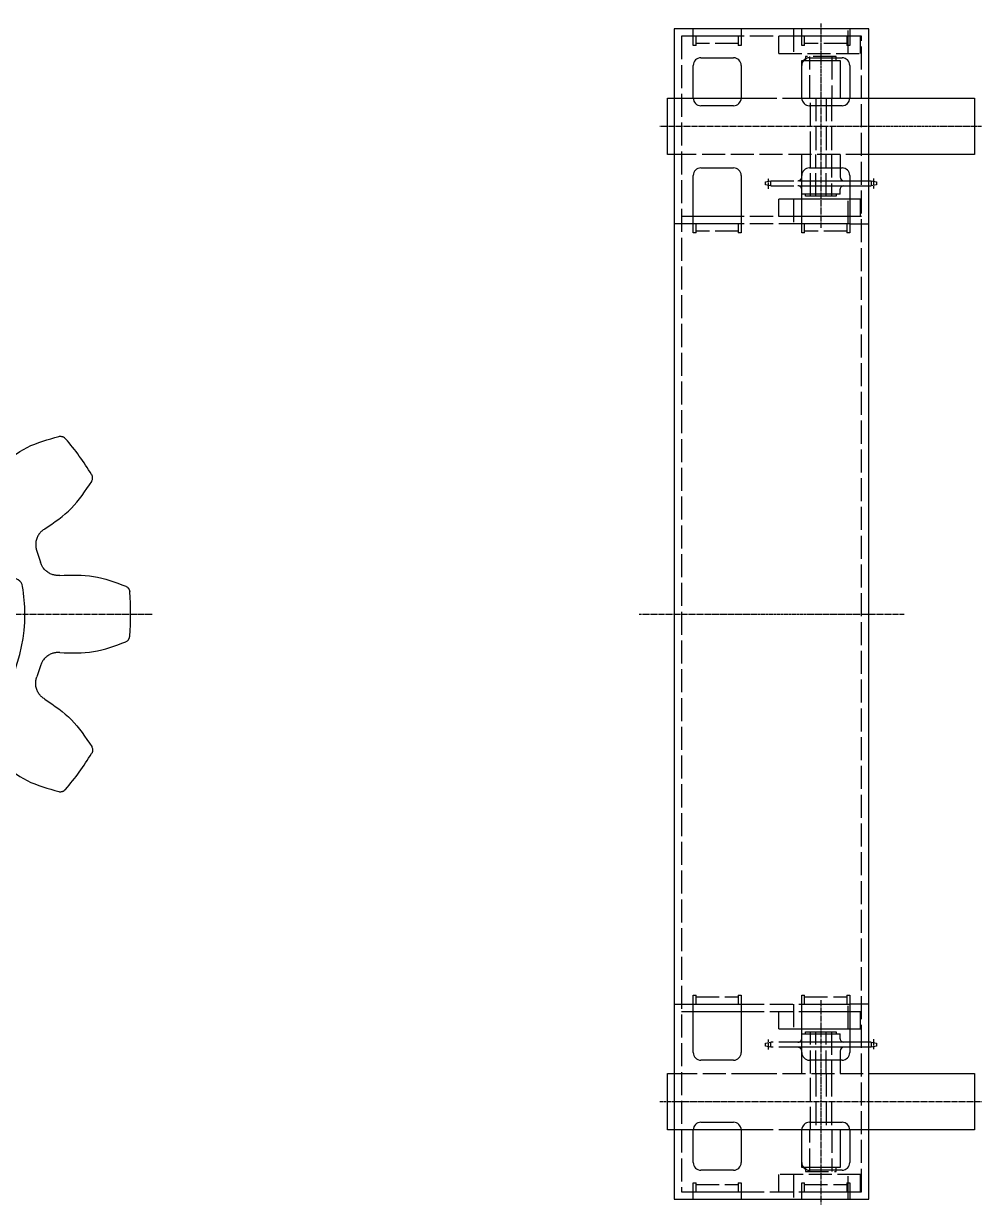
# Model space of a CAD drawing. Extents: x -2365 to 476, y -281 to 1709.
# Drawn here: x -1473 to -973, y -280 to 336 of the extents above; entities that cross this region are included whole.
import ezdxf

# ---------------------------------------------------------------- set-up
doc = ezdxf.new("R2010")
doc.units = 0
doc.linetypes.add('DASHED', pattern=[15, 12, -3])
doc.linetypes.add('DOT_CENTER', pattern=[2, 1.25, -0.25, 0.25, -0.25])
doc.layers.get('0').update_dxf_attribs({"linetype": 'CONTINUOUS'})
doc.layers.add('1', color=7, linetype='CONTINUOUS')

# ---------------------------------------------------------------- blocks, each defined once
blk = doc.blocks.new('TOP__1', base_point=(-1557.25, 28.06))
at = {"color": 7, "linetype": 'Continuous'}
for start, end in [(103.28678, 112.71322), (67.28678, 76.71322), (139.28678, 148.71322), (31.28678, 40.71322), (175.28678, -175.28678), (-4.71322, 4.71322), (-148.71322, -139.28678), (-40.71322, -31.28678), (-112.71322, -103.28678), (-76.71322, -67.28678)]:
    blk.add_arc((-1557.25, 28.06), 140.14, start, end, dxfattribs=at)
for points in [[(-1585.95, 163.37), (-1586.49, 163.86), (-1587.05, 164.19), (-1587.44, 164.35), (-1587.83, 164.46), (-1588.19, 164.52), (-1588.55, 164.55), (-1588.99, 164.53), (-1589.46, 164.45)], [(-1585.95, 163.37), (-1586.49, 163.86), (-1587.05, 164.19), (-1587.44, 164.35), (-1587.83, 164.46), (-1588.19, 164.52), (-1588.55, 164.55), (-1588.99, 164.53), (-1589.46, 164.45)], [(-1569.99, 132.48), (-1575.93, 148.98), (-1585.95, 163.37)], [(-1544.5, 132.48), (-1538.56, 148.98), (-1528.54, 163.37)], [(-1528.54, 163.37), (-1528.01, 163.86), (-1527.44, 164.19), (-1527.06, 164.35), (-1526.66, 164.46), (-1526.3, 164.52), (-1525.94, 164.55), (-1525.5, 164.53), (-1525.04, 164.45)], [(-1528.54, 163.37), (-1528.01, 163.86), (-1527.44, 164.19), (-1527.06, 164.35), (-1526.66, 164.46), (-1526.3, 164.52), (-1525.94, 164.55), (-1525.5, 164.53), (-1525.04, 164.45)], [(-1608.31, 120.03), (-1613.21, 136.87), (-1613.56, 154.4)], [(-1613.56, 154.4), (-1613.41, 155.11), (-1613.15, 155.71), (-1612.93, 156.06), (-1612.68, 156.39), (-1612.42, 156.65), (-1612.15, 156.88), (-1611.78, 157.13), (-1611.36, 157.34)], [(-1613.56, 154.4), (-1613.41, 155.11), (-1613.15, 155.71), (-1612.93, 156.06), (-1612.68, 156.39), (-1612.42, 156.65), (-1612.15, 156.88), (-1611.78, 157.13), (-1611.36, 157.34)], [(-1506.18, 120.03), (-1501.29, 136.87), (-1500.94, 154.4)], [(-1500.94, 154.4), (-1501.08, 155.11), (-1501.34, 155.71), (-1501.56, 156.06), (-1501.82, 156.39), (-1502.07, 156.65), (-1502.35, 156.88), (-1502.71, 157.13), (-1503.14, 157.34)], [(-1500.94, 154.4), (-1501.08, 155.11), (-1501.34, 155.71), (-1501.56, 156.06), (-1501.82, 156.39), (-1502.07, 156.65), (-1502.35, 156.88), (-1502.71, 157.13), (-1503.14, 157.34)], [(-1569.99, 132.48), (-1569.41, 130.65), (-1568.57, 129.14), (-1567.96, 128.34), (-1567.28, 127.63), (-1566.48, 126.94), (-1565.6, 126.33), (-1564.75, 125.86), (-1563.84, 125.47), (-1562.2, 125.04), (-1560.31, 124.93)], [(-1544.5, 132.48), (-1545.09, 130.65), (-1545.92, 129.14), (-1546.53, 128.34), (-1547.21, 127.63), (-1548.02, 126.94), (-1548.89, 126.33), (-1549.74, 125.86), (-1550.65, 125.47), (-1552.29, 125.04), (-1554.19, 124.93)], [(-1660, 120.66), (-1660.72, 120.74), (-1661.37, 120.68), (-1661.78, 120.58), (-1662.16, 120.43), (-1662.49, 120.27), (-1662.8, 120.08), (-1663.14, 119.81), (-1663.47, 119.47)], [(-1660, 120.66), (-1660.72, 120.74), (-1661.37, 120.68), (-1661.78, 120.58), (-1662.16, 120.43), (-1662.49, 120.27), (-1662.8, 120.08), (-1663.14, 119.81), (-1663.47, 119.47)], [(-1628.94, 105.05), (-1643.44, 114.91), (-1660, 120.66)], [(-1608.31, 120.03), (-1607.71, 118.2), (-1607.5, 116.49), (-1607.52, 115.49), (-1607.65, 114.51), (-1607.9, 113.48), (-1608.25, 112.48), (-1608.66, 111.59), (-1609.17, 110.75), (-1610.25, 109.43), (-1611.71, 108.22)], [(-1506.18, 120.03), (-1506.79, 118.2), (-1507, 116.49), (-1506.97, 115.49), (-1506.84, 114.51), (-1506.59, 113.48), (-1506.25, 112.48), (-1505.84, 111.59), (-1505.33, 110.75), (-1504.25, 109.43), (-1502.79, 108.22)], [(-1485.56, 105.05), (-1471.06, 114.91), (-1454.49, 120.66)], [(-1454.49, 120.66), (-1453.77, 120.74), (-1453.12, 120.68), (-1452.72, 120.58), (-1452.33, 120.43), (-1452, 120.27), (-1451.7, 120.08), (-1451.35, 119.81), (-1451.02, 119.47)], [(-1454.49, 120.66), (-1453.77, 120.74), (-1453.12, 120.68), (-1452.72, 120.58), (-1452.33, 120.43), (-1452, 120.27), (-1451.7, 120.08), (-1451.35, 119.81), (-1451.02, 119.47)], [(-1628.94, 105.05), (-1627.38, 103.91), (-1625.82, 103.18), (-1624.86, 102.89), (-1623.89, 102.72), (-1622.83, 102.63), (-1621.77, 102.65), (-1620.8, 102.77), (-1619.84, 102.99), (-1618.26, 103.61), (-1616.66, 104.63)], [(-1485.56, 105.05), (-1487.11, 103.91), (-1488.68, 103.18), (-1489.64, 102.89), (-1490.6, 102.72), (-1491.66, 102.63), (-1492.72, 102.65), (-1493.69, 102.77), (-1494.65, 102.99), (-1496.24, 103.61), (-1497.84, 104.63)], [(-1677.06, 97.17), (-1677.36, 97.83), (-1677.51, 98.47), (-1677.53, 98.89), (-1677.52, 99.3), (-1677.47, 99.66), (-1677.38, 100.01), (-1677.23, 100.42), (-1677.01, 100.84)], [(-1677.06, 97.17), (-1677.36, 97.83), (-1677.51, 98.47), (-1677.53, 98.89), (-1677.52, 99.3), (-1677.47, 99.66), (-1677.38, 100.01), (-1677.23, 100.42), (-1677.01, 100.84)], [(-1437.43, 97.17), (-1437.13, 97.83), (-1436.99, 98.47), (-1436.96, 98.89), (-1436.98, 99.3), (-1437.03, 99.66), (-1437.11, 100.01), (-1437.26, 100.42), (-1437.48, 100.84)], [(-1437.43, 97.17), (-1437.13, 97.83), (-1436.99, 98.47), (-1436.96, 98.89), (-1436.98, 99.3), (-1437.03, 99.66), (-1437.11, 100.01), (-1437.26, 100.42), (-1437.48, 100.84)], [(-1652.62, 72.45), (-1666.47, 83.2), (-1677.06, 97.17)], [(-1461.87, 72.45), (-1448.02, 83.2), (-1437.43, 97.17)], [(-1652.62, 72.45), (-1651.05, 71.33), (-1649.87, 70.06), (-1649.31, 69.24), (-1648.84, 68.37), (-1648.43, 67.39), (-1648.12, 66.38), (-1647.94, 65.42), (-1647.85, 64.44), (-1647.95, 62.74), (-1648.42, 60.9)], [(-1461.87, 72.45), (-1463.44, 71.33), (-1464.62, 70.06), (-1465.19, 69.24), (-1465.65, 68.37), (-1466.06, 67.39), (-1466.37, 66.38), (-1466.56, 65.42), (-1466.64, 64.44), (-1466.54, 62.74), (-1466.07, 60.9)], [(-1660.5, 48.21), (-1658.57, 48.2), (-1656.87, 48.53), (-1655.93, 48.86), (-1655.04, 49.29), (-1654.14, 49.84), (-1653.29, 50.48), (-1652.58, 51.14), (-1651.93, 51.89), (-1651.01, 53.32), (-1650.32, 55.08)], [(-1454, 48.21), (-1455.93, 48.2), (-1457.62, 48.53), (-1458.56, 48.86), (-1459.45, 49.29), (-1460.36, 49.84), (-1461.2, 50.48), (-1461.92, 51.14), (-1462.57, 51.89), (-1463.48, 53.32), (-1464.18, 55.08)], [(-1660.5, 48.21), (-1678.02, 47.66), (-1694.8, 42.58)], [(-1454, 48.21), (-1436.47, 47.66), (-1419.69, 42.58)], [(-1694.8, 42.58), (-1695.43, 42.22), (-1695.92, 41.78), (-1696.19, 41.47), (-1696.42, 41.12), (-1696.59, 40.8), (-1696.73, 40.47), (-1696.85, 40.04), (-1696.92, 39.58)], [(-1694.8, 42.58), (-1695.43, 42.22), (-1695.92, 41.78), (-1696.19, 41.47), (-1696.42, 41.12), (-1696.59, 40.8), (-1696.73, 40.47), (-1696.85, 40.04), (-1696.92, 39.58)], [(-1419.69, 42.58), (-1419.06, 42.22), (-1418.57, 41.78), (-1418.3, 41.47), (-1418.07, 41.12), (-1417.9, 40.8), (-1417.77, 40.47), (-1417.65, 40.04), (-1417.58, 39.58)], [(-1419.69, 42.58), (-1419.06, 42.22), (-1418.57, 41.78), (-1418.3, 41.47), (-1418.07, 41.12), (-1417.9, 40.8), (-1417.77, 40.47), (-1417.65, 40.04), (-1417.58, 39.58)], [(-1694.8, 13.55), (-1695.43, 13.91), (-1695.92, 14.34), (-1696.19, 14.66), (-1696.42, 15), (-1696.59, 15.33), (-1696.73, 15.66), (-1696.85, 16.08), (-1696.92, 16.55)], [(-1694.8, 13.55), (-1695.43, 13.91), (-1695.92, 14.34), (-1696.19, 14.66), (-1696.42, 15), (-1696.59, 15.33), (-1696.73, 15.66), (-1696.85, 16.08), (-1696.92, 16.55)], [(-1660.5, 7.92), (-1678.02, 8.46), (-1694.8, 13.55)], [(-1454, 7.92), (-1436.47, 8.46), (-1419.69, 13.55)], [(-1419.69, 13.55), (-1419.06, 13.91), (-1418.57, 14.34), (-1418.3, 14.66), (-1418.07, 15), (-1417.9, 15.33), (-1417.77, 15.66), (-1417.65, 16.08), (-1417.58, 16.55)], [(-1419.69, 13.55), (-1419.06, 13.91), (-1418.57, 14.34), (-1418.3, 14.66), (-1418.07, 15), (-1417.9, 15.33), (-1417.77, 15.66), (-1417.65, 16.08), (-1417.58, 16.55)], [(-1660.5, 7.92), (-1658.57, 7.93), (-1656.87, 7.6), (-1655.93, 7.26), (-1655.04, 6.84), (-1654.14, 6.28), (-1653.29, 5.64), (-1652.58, 4.98), (-1651.93, 4.23), (-1651.01, 2.8), (-1650.32, 1.04)], [(-1454, 7.92), (-1455.93, 7.93), (-1457.62, 7.6), (-1458.56, 7.26), (-1459.45, 6.84), (-1460.36, 6.28), (-1461.2, 5.64), (-1461.92, 4.98), (-1462.57, 4.23), (-1463.48, 2.8), (-1464.18, 1.04)], [(-1652.62, -16.33), (-1651.05, -15.2), (-1649.87, -13.94), (-1649.31, -13.12), (-1648.84, -12.25), (-1648.43, -11.27), (-1648.12, -10.25), (-1647.94, -9.3), (-1647.85, -8.31), (-1647.95, -6.62), (-1648.42, -4.78)], [(-1461.87, -16.33), (-1463.44, -15.2), (-1464.62, -13.94), (-1465.19, -13.12), (-1465.65, -12.25), (-1466.06, -11.27), (-1466.37, -10.25), (-1466.56, -9.3), (-1466.64, -8.31), (-1466.54, -6.62), (-1466.07, -4.78)], [(-1652.62, -16.33), (-1666.47, -27.07), (-1677.06, -41.05)], [(-1461.87, -16.33), (-1448.02, -27.07), (-1437.43, -41.05)], [(-1677.06, -41.05), (-1677.36, -41.71), (-1677.51, -42.35), (-1677.53, -42.76), (-1677.52, -43.18), (-1677.47, -43.54), (-1677.38, -43.89), (-1677.23, -44.3), (-1677.01, -44.72)], [(-1677.06, -41.05), (-1677.36, -41.71), (-1677.51, -42.35), (-1677.53, -42.76), (-1677.52, -43.18), (-1677.47, -43.54), (-1677.38, -43.89), (-1677.23, -44.3), (-1677.01, -44.72)], [(-1437.43, -41.05), (-1437.13, -41.71), (-1436.99, -42.35), (-1436.96, -42.76), (-1436.98, -43.18), (-1437.03, -43.54), (-1437.11, -43.89), (-1437.26, -44.3), (-1437.48, -44.72)], [(-1437.43, -41.05), (-1437.13, -41.71), (-1436.99, -42.35), (-1436.96, -42.76), (-1436.98, -43.18), (-1437.03, -43.54), (-1437.11, -43.89), (-1437.26, -44.3), (-1437.48, -44.72)], [(-1628.94, -48.93), (-1643.44, -58.78), (-1660, -64.53)], [(-1628.94, -48.93), (-1627.38, -47.78), (-1625.82, -47.05), (-1624.86, -46.77), (-1623.89, -46.59), (-1622.83, -46.51), (-1621.77, -46.53), (-1620.8, -46.65), (-1619.84, -46.87), (-1618.26, -47.49), (-1616.66, -48.5)], [(-1485.56, -48.93), (-1487.11, -47.78), (-1488.68, -47.05), (-1489.64, -46.77), (-1490.6, -46.59), (-1491.66, -46.51), (-1492.72, -46.53), (-1493.69, -46.65), (-1494.65, -46.87), (-1496.24, -47.49), (-1497.84, -48.5)], [(-1485.56, -48.93), (-1471.06, -58.78), (-1454.49, -64.53)], [(-1608.31, -63.91), (-1607.71, -62.08), (-1607.5, -60.36), (-1607.52, -59.36), (-1607.65, -58.39), (-1607.9, -57.35), (-1608.25, -56.35), (-1608.66, -55.47), (-1609.17, -54.62), (-1610.25, -53.31), (-1611.71, -52.1)], [(-1506.18, -63.91), (-1506.79, -62.08), (-1507, -60.36), (-1506.97, -59.36), (-1506.84, -58.39), (-1506.59, -57.35), (-1506.25, -56.35), (-1505.84, -55.47), (-1505.33, -54.62), (-1504.25, -53.31), (-1502.79, -52.1)], [(-1660, -64.53), (-1660.72, -64.61), (-1661.37, -64.55), (-1661.78, -64.45), (-1662.16, -64.31), (-1662.49, -64.15), (-1662.8, -63.96), (-1663.14, -63.69), (-1663.47, -63.35)], [(-1660, -64.53), (-1660.72, -64.61), (-1661.37, -64.55), (-1661.78, -64.45), (-1662.16, -64.31), (-1662.49, -64.15), (-1662.8, -63.96), (-1663.14, -63.69), (-1663.47, -63.35)], [(-1608.31, -63.91), (-1613.21, -80.75), (-1613.56, -98.28)], [(-1506.18, -63.91), (-1501.29, -80.75), (-1500.94, -98.28)], [(-1454.49, -64.53), (-1453.77, -64.61), (-1453.12, -64.55), (-1452.72, -64.45), (-1452.33, -64.31), (-1452, -64.15), (-1451.7, -63.96), (-1451.35, -63.69), (-1451.02, -63.35)], [(-1454.49, -64.53), (-1453.77, -64.61), (-1453.12, -64.55), (-1452.72, -64.45), (-1452.33, -64.31), (-1452, -64.15), (-1451.7, -63.96), (-1451.35, -63.69), (-1451.02, -63.35)], [(-1569.99, -76.36), (-1569.41, -74.52), (-1568.57, -73.01), (-1567.96, -72.22), (-1567.28, -71.51), (-1566.48, -70.81), (-1565.6, -70.21), (-1564.75, -69.74), (-1563.84, -69.35), (-1562.2, -68.92), (-1560.31, -68.8)], [(-1544.5, -76.36), (-1545.09, -74.52), (-1545.92, -73.01), (-1546.53, -72.22), (-1547.21, -71.51), (-1548.02, -70.81), (-1548.89, -70.21), (-1549.74, -69.74), (-1550.65, -69.35), (-1552.29, -68.92), (-1554.19, -68.8)], [(-1569.99, -76.36), (-1575.93, -92.86), (-1585.95, -107.25)], [(-1544.5, -76.36), (-1538.56, -92.86), (-1528.54, -107.25)], [(-1613.56, -98.28), (-1613.41, -98.98), (-1613.15, -99.59), (-1612.93, -99.94), (-1612.68, -100.26), (-1612.42, -100.53), (-1612.15, -100.76), (-1611.78, -101), (-1611.36, -101.21)], [(-1613.56, -98.28), (-1613.41, -98.98), (-1613.15, -99.59), (-1612.93, -99.94), (-1612.68, -100.26), (-1612.42, -100.53), (-1612.15, -100.76), (-1611.78, -101), (-1611.36, -101.21)], [(-1500.94, -98.28), (-1501.08, -98.98), (-1501.34, -99.59), (-1501.56, -99.94), (-1501.82, -100.26), (-1502.07, -100.53), (-1502.35, -100.76), (-1502.71, -101), (-1503.14, -101.21)], [(-1500.94, -98.28), (-1501.08, -98.98), (-1501.34, -99.59), (-1501.56, -99.94), (-1501.82, -100.26), (-1502.07, -100.53), (-1502.35, -100.76), (-1502.71, -101), (-1503.14, -101.21)], [(-1585.95, -107.25), (-1586.49, -107.73), (-1587.05, -108.07), (-1587.44, -108.22), (-1587.83, -108.34), (-1588.19, -108.4), (-1588.55, -108.43), (-1588.99, -108.41), (-1589.46, -108.33)], [(-1585.95, -107.25), (-1586.49, -107.73), (-1587.05, -108.07), (-1587.44, -108.22), (-1587.83, -108.34), (-1588.19, -108.4), (-1588.55, -108.43), (-1588.99, -108.41), (-1589.46, -108.33)], [(-1528.54, -107.25), (-1528.01, -107.73), (-1527.44, -108.07), (-1527.06, -108.22), (-1526.66, -108.34), (-1526.3, -108.4), (-1525.94, -108.43), (-1525.5, -108.41), (-1525.04, -108.33)], [(-1528.54, -107.25), (-1528.01, -107.73), (-1527.44, -108.07), (-1527.06, -108.22), (-1526.66, -108.34), (-1526.3, -108.4), (-1525.94, -108.43), (-1525.5, -108.41), (-1525.04, -108.33)]]:
    blk.add_spline(points, degree=3, dxfattribs=at)
at = {"layer": '1', "color": 4, "linetype": 'DOT_CENTER'}
for p, q in [((-1557.25, 172.71), (-1557.25, -118.18)), ((-1705.56, 28.06), (-1405.74, 28.06))]:
    blk.add_line(p, q, dxfattribs=at)
at = {"layer": '1', "color": 7, "linetype": 'Continuous'}
for p, q in [((-1560.31, 124.93), (-1554.19, 124.93)), ((-1616.66, 104.63), (-1611.71, 108.22)), ((-1563.75, 107.23), (-1563.75, 46.56)), ((-1550.75, 107.23), (-1550.75, 46.56)), ((-1502.79, 108.22), (-1497.84, 104.63)), ((-1650.32, 55.08), (-1648.42, 60.9)), ((-1630.53, 58.71), (-1572.83, 39.96)), ((-1483.96, 58.71), (-1541.66, 39.96)), ((-1466.07, 60.9), (-1464.18, 55.08)), ((-1634.55, 46.34), (-1576.85, 27.6)), ((-1479.94, 46.34), (-1537.65, 27.6)), ((-1609.04, -32.17), (-1573.38, 16.92)), ((-1505.45, -32.17), (-1541.12, 16.92)), ((-1598.52, -39.81), (-1562.86, 9.28)), ((-1515.97, -39.81), (-1551.63, 9.28)), ((-1648.42, -4.78), (-1650.32, 1.04)), ((-1464.18, 1.04), (-1466.07, -4.78)), ((-1611.71, -52.1), (-1616.66, -48.5)), ((-1497.84, -48.5), (-1502.79, -52.1)), ((-1554.19, -68.8), (-1560.31, -68.8))]:
    blk.add_line(p, q, dxfattribs=at)
blk.add_circle((-1557.25, 28.06), 12.7, dxfattribs=at)
for centre, radius, start, end in [((-1557.25, 28.06), 85, 98.2649, 153.7351), ((-1568.75, 107.23), 5, 0, 98.2649), ((-1545.75, 107.23), 5, 81.7351, 180), ((-1557.25, 28.06), 85, 26.2649, 81.7351), ((-1628.99, 63.46), 5, 153.7351, -108), ((-1485.51, 63.46), 5, -72, 26.2649), ((-1636.1, 41.59), 5, 72, 170.2649), ((-1568.75, 46.56), 5, -58.12833, 0), ((-1545.75, 46.56), 5, 180, -121.87167), ((-1478.4, 41.59), 5, 9.7351, 108), ((-1557.25, 28.06), 85, 170.2649, -134.2649), ((-1571.28, 44.71), 5, -108, -49.87167), ((-1557.25, 28.06), 16.78, 122.75271, 130.12833), ((-1557.25, 28.06), 16.78, 121.87167, 122.75271), ((-1557.25, 28.06), 16.78, 49.87167, 58.12833), ((-1543.21, 44.71), 5, -130.12833, -72), ((-1557.25, 28.06), 85, 0, 9.7351), ((-1578.39, 22.84), 5, 13.87167, 72), ((-1536.1, 22.84), 5, 108, 166.12833), ((-1557.25, 28.06), 85, -45.7351, 0), ((-1557.25, 28.06), 16.78, -166.12833, -157.87167), ((-1577.42, 19.86), 5, -36, 22.12833), ((-1537.07, 19.86), 5, 157.87167, -144), ((-1557.25, 28.06), 16.78, -22.12833, -13.87167), ((-1558.81, 6.34), 5, 85.87167, 144), ((-1557.25, 28.06), 16.78, -94.12833, -85.87167), ((-1555.68, 6.34), 5, 36, 94.12833), ((-1613.09, -29.23), 5, -134.2649, -36), ((-1501.41, -29.23), 5, -144, -45.7351), ((-1594.48, -42.75), 5, 144, -117.7351), ((-1520.02, -42.75), 5, -62.2649, 36), ((-1557.25, 28.06), 85, -117.7351, -62.2649)]:
    blk.add_arc(centre, radius, start, end, dxfattribs=at)
blk = doc.blocks.new('TOP__93', base_point=(-984.01, -236.71))
at = {"layer": '1', "color": 4, "linetype": 'DASHED'}
for p, q in [((-1036.4, -264.14), (-1079.1, -264.14)), ((-1079.1, -273.14), (-1079.1, -264.14)), ((-1071.33, -264.14), (-1071.33, -276.94)), ((-1042.88, -276.94), (-1042.88, -264.14)), ((-1036.4, -273.14), (-1036.4, -264.14))]:
    blk.add_line(p, q, dxfattribs=at)
blk = doc.blocks.new('TOP__94', base_point=(-984.01, -215.57))
at = {"layer": '1', "color": 4, "linetype": 'DASHED'}
for p, q in [((-1071.33, -175.34), (-1071.33, -188.14)), ((-1042.88, -188.14), (-1042.88, -175.34)), ((-1079.1, -188.14), (-1079.1, -179.14)), ((-1036.4, -188.14), (-1036.4, -179.14)), ((-1079.1, -188.14), (-1067.1, -188.14)), ((-1042.1, -188.14), (-1036.4, -188.14))]:
    blk.add_line(p, q, dxfattribs=at)
at = {"layer": '1', "color": 7, "linetype": 'Continuous'}
blk.add_line((-1067.1, -188.14), (-1042.1, -188.14), dxfattribs=at)
blk = doc.blocks.new('TOP__95', base_point=(-1002.42, -239.54))
at = {"layer": '1', "color": 4, "linetype": 'DASHED'}
for p, q in [((-1062.85, -262.54), (-1062.85, -240.84)), ((-1051.35, -240.84), (-1051.35, -262.54)), ((-1067.1, -260.54), (-1067.1, -257.94)), ((-1066.14, -260.54), (-1067.1, -260.54)), ((-1065.1, -261.4), (-1065.1, -262.54)), ((-1065.1, -262.54), (-1049.1, -262.54)), ((-1049.1, -262.54), (-1049.1, -261.94))]:
    blk.add_line(p, q, dxfattribs=at)
at = {"layer": '1', "color": 7, "linetype": 'Continuous'}
for p, q in [((-1047.1, -240.84), (-1047.1, -260.54)), ((-1047.1, -260.54), (-1066.14, -260.54)), ((-1065.1, -260.54), (-1065.1, -261.4)), ((-1049.1, -261.94), (-1049.1, -260.54))]:
    blk.add_line(p, q, dxfattribs=at)
blk = doc.blocks.new('J__96', base_point=(-965.6, -290.06))
at = {"layer": '1', "color": 4, "linetype": 'DOT_CENTER'}
for p, q in [((-1057.1, -173.21), (-1057.1, -279.73)), ((-1141.05, -226.14), (-973.42, -226.14))]:
    blk.add_line(p, q, dxfattribs=at)
at = {"layer": '1', "color": 7, "linetype": 'Continuous'}
for p, q in [((-1137.1, -211.44), (-1133.7, -211.44)), ((-1137.1, -240.84), (-1137.1, -211.44)), ((-1032.1, -211.44), (-1022.1, -211.44)), ((-1022.1, -211.44), (-977.1, -211.44)), ((-977.1, -211.44), (-977.1, -240.84)), ((-1133.7, -240.84), (-1137.1, -240.84)), ((-1098.7, -240.84), (-1123.7, -240.84)), ((-1042.1, -240.84), (-1067.1, -240.84)), ((-1022.1, -240.84), (-1032.1, -240.84)), ((-977.1, -240.84), (-1022.1, -240.84))]:
    blk.add_line(p, q, dxfattribs=at)
at = {"layer": '1', "color": 4, "linetype": 'DASHED'}
for p, q in [((-1133.7, -211.44), (-1092.1, -211.44)), ((-1092.1, -211.44), (-1032.1, -211.44)), ((-1062.6, -240.84), (-1062.6, -211.44)), ((-1059.85, -211.44), (-1059.85, -240.84)), ((-1054.35, -211.44), (-1054.35, -240.84)), ((-1051.6, -211.44), (-1051.6, -240.84)), ((-1123.7, -240.84), (-1133.7, -240.84)), ((-1092.1, -240.84), (-1098.7, -240.84)), ((-1067.1, -240.84), (-1092.1, -240.84)), ((-1032.1, -240.84), (-1042.1, -240.84))]:
    blk.add_line(p, q, dxfattribs=at)
blk = doc.blocks.new('TOP__97', base_point=(-1689.48, -821.51))
at = {"layer": '1'}
blk.add_blockref('J__96', (-965.6, -290.06), dxfattribs=at)
blk = doc.blocks.new('TOP__98', base_point=(-1002.42, -212.74))
blk.add_blockref('TOP__97', (-1689.48, -821.51))
blk = doc.blocks.new('TOP__99', base_point=(-968.48, -222.51))
at = {"layer": '1', "color": 7, "linetype": 'Continuous'}
for p, q in [((-1067.1, -190.74), (-1047.1, -190.74)), ((-1065.1, -190.74), (-1065.1, -189.74)), ((-1065.1, -189.74), (-1049.1, -189.74)), ((-1049.1, -189.74), (-1049.1, -190.74)), ((-1047.1, -193.34), (-1047.1, -190.74)), ((-1042.1, -195.14), (-1067.1, -195.14)), ((-1042.1, -197.84), (-1067.1, -197.84)), ((-1047.1, -199.84), (-1047.1, -204.54))]:
    blk.add_line(p, q, dxfattribs=at)
at = {"layer": '1', "color": 4, "linetype": 'DASHED'}
for p, q in [((-1062.6, -211.44), (-1062.6, -189.74)), ((-1059.85, -211.44), (-1059.85, -189.74)), ((-1054.35, -211.44), (-1054.35, -189.74)), ((-1051.6, -189.74), (-1051.6, -211.44)), ((-1086.1, -195.71), (-1083.24, -195.14)), ((-1086.1, -197.26), (-1086.1, -195.71)), ((-1083.24, -197.84), (-1083.24, -195.14)), ((-1067.1, -195.14), (-1083.24, -195.14)), ((-1032.1, -195.14), (-1042.1, -195.14)), ((-1030.96, -195.14), (-1032.1, -195.14)), ((-1030.96, -195.14), (-1030.96, -197.84)), ((-1030.96, -195.14), (-1028.1, -195.71)), ((-1028.1, -195.71), (-1028.1, -197.26)), ((-1083.24, -197.84), (-1086.1, -197.26)), ((-1067.1, -197.84), (-1083.24, -197.84)), ((-1067.1, -206.34), (-1067.1, -199.84)), ((-1032.1, -197.84), (-1042.1, -197.84)), ((-1030.96, -197.84), (-1032.1, -197.84)), ((-1028.1, -197.26), (-1030.96, -197.84)), ((-1067.1, -211.44), (-1067.1, -206.34)), ((-1047.1, -204.54), (-1047.1, -206.34)), ((-1047.1, -206.34), (-1047.1, -211.44))]:
    blk.add_line(p, q, dxfattribs=at)
at = {"layer": '1', "color": 4, "linetype": 'DOT_CENTER'}
for p, q in [((-1084.45, -199.06), (-1084.45, -193.56)), ((-1029.75, -193.56), (-1029.75, -199.06))]:
    blk.add_line(p, q, dxfattribs=at)
at = {"layer": '1', "color": 4, "linetype": 'DASHED'}
for centre, radius, start, end in [((-1069, -193.24), 1.9, -93.01279, -3.01279), ((-1069.1, -199.84), 2, 0, 90)]:
    blk.add_arc(centre, radius, start, end, dxfattribs=at)
at = {"layer": '1', "color": 7, "linetype": 'Continuous'}
for centre, radius, start, end in [((-1045.2, -193.24), 1.9, -176.98721, -86.98721), ((-1045.1, -199.84), 2, 90, 180)]:
    blk.add_arc(centre, radius, start, end, dxfattribs=at)
for name, p in [('TOP__98', (-1002.42, -212.74)), ('TOP__94', (-984.01, -215.57)), ('TOP__95', (-1002.42, -239.54)), ('TOP__93', (-984.01, -236.71))]:
    blk.add_blockref(name, p)
blk = doc.blocks.new('J__100', base_point=(-965.6, 346.18))
at = {"layer": '1', "color": 4, "linetype": 'DOT_CENTER'}
for p, q in [((-1057.1, 335.86), (-1057.1, 229.33)), ((-973.42, 282.26), (-1141.05, 282.26))]:
    blk.add_line(p, q, dxfattribs=at)
at = {"layer": '1', "color": 7, "linetype": 'Continuous'}
for p, q in [((-1137.1, 267.56), (-1137.1, 296.96)), ((-1137.1, 296.96), (-1133.7, 296.96)), ((-1123.7, 296.96), (-1098.7, 296.96)), ((-1067.1, 296.96), (-1042.1, 296.96)), ((-1032.1, 296.96), (-1022.1, 296.96)), ((-1022.1, 296.96), (-977.1, 296.96)), ((-977.1, 296.96), (-977.1, 267.56)), ((-1133.7, 267.56), (-1137.1, 267.56)), ((-1022.1, 267.56), (-1032.1, 267.56)), ((-977.1, 267.56), (-1022.1, 267.56))]:
    blk.add_line(p, q, dxfattribs=at)
at = {"layer": '1', "color": 4, "linetype": 'DASHED'}
for p, q in [((-1133.7, 296.96), (-1123.7, 296.96)), ((-1098.7, 296.96), (-1092.1, 296.96)), ((-1092.1, 296.96), (-1067.1, 296.96)), ((-1062.6, 267.56), (-1062.6, 296.96)), ((-1059.85, 296.96), (-1059.85, 267.56)), ((-1054.35, 296.96), (-1054.35, 267.56)), ((-1051.6, 296.96), (-1051.6, 267.56)), ((-1042.1, 296.96), (-1032.1, 296.96)), ((-1092.1, 267.56), (-1133.7, 267.56)), ((-1032.1, 267.56), (-1092.1, 267.56))]:
    blk.add_line(p, q, dxfattribs=at)
blk = doc.blocks.new('TOP__101', base_point=(-1689.48, 877.63))
at = {"layer": '1'}
blk.add_blockref('J__100', (-965.6, 346.18), dxfattribs=at)
blk = doc.blocks.new('TOP__102', base_point=(-1002.42, 268.86))
blk.add_blockref('TOP__101', (-1689.48, 877.63))
blk = doc.blocks.new('TOP__103', base_point=(-1002.42, 295.66))
at = {"layer": '1', "color": 4, "linetype": 'DASHED'}
for p, q in [((-1067.1, 316.66), (-1066.14, 316.66)), ((-1067.1, 314.06), (-1067.1, 316.66)), ((-1065.1, 318.66), (-1065.1, 317.53)), ((-1049.1, 318.66), (-1065.1, 318.66)), ((-1062.85, 296.96), (-1062.85, 318.66)), ((-1051.35, 318.66), (-1051.35, 296.96)), ((-1049.1, 318.06), (-1049.1, 318.66))]:
    blk.add_line(p, q, dxfattribs=at)
at = {"layer": '1', "color": 7, "linetype": 'Continuous'}
for p, q in [((-1066.14, 316.66), (-1047.1, 316.66)), ((-1065.1, 317.53), (-1065.1, 316.66)), ((-1049.1, 316.66), (-1049.1, 318.06)), ((-1047.1, 316.66), (-1047.1, 296.96))]:
    blk.add_line(p, q, dxfattribs=at)
blk = doc.blocks.new('TOP__104', base_point=(-984.01, 271.69))
at = {"layer": '1', "color": 4, "linetype": 'DASHED'}
for p, q in [((-1079.1, 235.26), (-1079.1, 244.26)), ((-1067.1, 244.26), (-1079.1, 244.26)), ((-1071.33, 244.26), (-1071.33, 231.46)), ((-1042.88, 231.46), (-1042.88, 244.26)), ((-1036.4, 244.26), (-1042.1, 244.26)), ((-1036.4, 235.26), (-1036.4, 244.26))]:
    blk.add_line(p, q, dxfattribs=at)
at = {"layer": '1', "color": 7, "linetype": 'Continuous'}
blk.add_line((-1042.1, 244.26), (-1067.1, 244.26), dxfattribs=at)
blk = doc.blocks.new('TOP__105', base_point=(-984.01, 292.83))
at = {"layer": '1', "color": 4, "linetype": 'DASHED'}
for p, q in [((-1071.33, 333.06), (-1071.33, 320.26)), ((-1042.88, 320.26), (-1042.88, 333.06)), ((-1079.1, 320.26), (-1079.1, 329.26)), ((-1036.4, 320.26), (-1036.4, 329.26)), ((-1079.1, 320.26), (-1036.4, 320.26))]:
    blk.add_line(p, q, dxfattribs=at)
blk = doc.blocks.new('TOP__106', base_point=(-968.48, 278.63))
at = {"layer": '1', "color": 4, "linetype": 'DASHED'}
for p, q in [((-1067.1, 262.46), (-1067.1, 267.56)), ((-1062.6, 245.86), (-1062.6, 267.56)), ((-1059.85, 245.86), (-1059.85, 267.56)), ((-1054.35, 245.86), (-1054.35, 267.56)), ((-1051.6, 267.56), (-1051.6, 245.86)), ((-1047.1, 267.56), (-1047.1, 262.46)), ((-1067.1, 255.96), (-1067.1, 262.46)), ((-1047.1, 262.46), (-1047.1, 260.66)), ((-1086.1, 253.39), (-1083.24, 253.96)), ((-1086.1, 251.84), (-1086.1, 253.39)), ((-1083.24, 251.26), (-1083.24, 253.96)), ((-1083.24, 253.96), (-1067.1, 253.96)), ((-1042.1, 253.96), (-1032.1, 253.96)), ((-1032.1, 253.96), (-1030.96, 253.96)), ((-1030.96, 253.96), (-1028.1, 253.39)), ((-1030.96, 253.96), (-1030.96, 251.26)), ((-1028.1, 253.39), (-1028.1, 251.84)), ((-1083.24, 251.26), (-1086.1, 251.84)), ((-1083.24, 251.26), (-1067.1, 251.26)), ((-1042.1, 251.26), (-1032.1, 251.26)), ((-1032.1, 251.26), (-1030.96, 251.26)), ((-1028.1, 251.84), (-1030.96, 251.26))]:
    blk.add_line(p, q, dxfattribs=at)
at = {"layer": '1', "color": 7, "linetype": 'Continuous'}
for p, q in [((-1047.1, 260.66), (-1047.1, 255.96)), ((-1067.1, 253.96), (-1042.1, 253.96)), ((-1067.1, 251.26), (-1042.1, 251.26)), ((-1047.1, 246.86), (-1067.1, 246.86)), ((-1065.1, 245.86), (-1065.1, 246.86)), ((-1049.1, 246.86), (-1049.1, 245.86)), ((-1047.1, 246.86), (-1047.1, 249.46)), ((-1049.1, 245.86), (-1065.1, 245.86))]:
    blk.add_line(p, q, dxfattribs=at)
at = {"layer": '1', "color": 4, "linetype": 'DOT_CENTER'}
for p, q in [((-1084.45, 249.68), (-1084.45, 255.19)), ((-1029.75, 255.19), (-1029.75, 249.68))]:
    blk.add_line(p, q, dxfattribs=at)
at = {"layer": '1', "color": 4, "linetype": 'DASHED'}
for centre, radius, start, end in [((-1069.1, 255.96), 2, -90, 0), ((-1069, 249.36), 1.9, 3.01279, 93.01279)]:
    blk.add_arc(centre, radius, start, end, dxfattribs=at)
at = {"layer": '1', "color": 7, "linetype": 'Continuous'}
for centre, radius, start, end in [((-1045.1, 255.96), 2, 180, -90), ((-1045.2, 249.36), 1.9, 86.98721, 176.98721)]:
    blk.add_arc(centre, radius, start, end, dxfattribs=at)
for name, p in [('TOP__102', (-1002.42, 268.86)), ('TOP__105', (-984.01, 292.83)), ('TOP__103', (-1002.42, 295.66)), ('TOP__104', (-984.01, 271.69))]:
    blk.add_blockref(name, p)

msp = doc.modelspace()

# ---------------------------------------------------------------- linework, layer by layer
at = {"layer": '1', "color": 7, "linetype": 'Continuous'}
for p, q in [((-1133.7, 333.06), (-1133.7, -276.94)), ((-1032.1, 333.06), (-1133.7, 333.06)), ((-1123.7, 324.53), (-1123.7, 333.06)), ((-1098.7, 333.06), (-1123.7, 333.06)), ((-1098.7, 333.06), (-1098.7, 324.53)), ((-1067.1, 324.53), (-1067.1, 333.06)), ((-1042.1, 333.06), (-1067.1, 333.06)), ((-1042.1, 333.06), (-1042.1, 324.53)), ((-1032.1, -276.94), (-1032.1, 333.06)), ((-1098.7, 329.26), (-1123.7, 329.26)), ((-1122.2, 329.26), (-1123.7, 329.26)), ((-1122.2, 324.53), (-1122.2, 329.26)), ((-1098.7, 329.26), (-1100.2, 329.26)), ((-1100.2, 329.26), (-1100.2, 324.53)), ((-1042.1, 329.26), (-1067.1, 329.26)), ((-1065.6, 329.26), (-1067.1, 329.26)), ((-1065.6, 324.53), (-1065.6, 329.26)), ((-1042.1, 329.26), (-1043.6, 329.26)), ((-1043.6, 329.26), (-1043.6, 324.53)), ((-1122.2, 324.53), (-1123.7, 324.53)), ((-1098.7, 324.53), (-1100.2, 324.53)), ((-1065.6, 324.53), (-1067.1, 324.53)), ((-1042.1, 324.53), (-1043.6, 324.53)), ((-1123.7, 297.06), (-1123.7, 314.06)), ((-1119.7, 318.06), (-1102.7, 318.06)), ((-1098.7, 314.06), (-1098.7, 297.06)), ((-1067.1, 297.06), (-1067.1, 314.06)), ((-1063.1, 318.06), (-1046.1, 318.06)), ((-1042.1, 314.06), (-1042.1, 297.06)), ((-1102.7, 293.06), (-1119.7, 293.06)), ((-1046.1, 293.06), (-1063.1, 293.06)), ((-1119.7, 260.66), (-1102.7, 260.66)), ((-1063.1, 260.66), (-1046.1, 260.66)), ((-1123.7, 226.73), (-1123.7, 256.66)), ((-1098.7, 256.66), (-1098.7, 226.73)), ((-1067.1, 226.73), (-1067.1, 256.66)), ((-1042.1, 256.66), (-1042.1, 226.73)), ((-1098.7, 235.26), (-1123.7, 235.26)), ((-1042.1, 235.26), (-1067.1, 235.26)), ((-1122.2, 231.46), (-1123.7, 231.46)), ((-1100.2, 231.46), (-1122.2, 231.46)), ((-1122.2, 226.73), (-1122.2, 231.46)), ((-1100.2, 231.46), (-1100.2, 226.73)), ((-1098.7, 231.46), (-1100.2, 231.46)), ((-1065.6, 231.46), (-1067.1, 231.46)), ((-1043.6, 231.46), (-1065.6, 231.46)), ((-1065.6, 226.73), (-1065.6, 231.46)), ((-1043.6, 231.46), (-1043.6, 226.73)), ((-1042.1, 231.46), (-1043.6, 231.46)), ((-1122.2, 226.73), (-1123.7, 226.73)), ((-1098.7, 226.73), (-1100.2, 226.73)), ((-1065.6, 226.73), (-1067.1, 226.73)), ((-1042.1, 226.73), (-1043.6, 226.73)), ((-1123.7, -200.54), (-1123.7, -170.61)), ((-1123.7, -170.61), (-1122.2, -170.61)), ((-1122.2, -175.34), (-1122.2, -170.61)), ((-1100.2, -170.61), (-1100.2, -175.34)), ((-1100.2, -170.61), (-1098.7, -170.61)), ((-1098.7, -170.61), (-1098.7, -200.54)), ((-1067.1, -200.54), (-1067.1, -170.61)), ((-1067.1, -170.61), (-1065.6, -170.61)), ((-1065.6, -175.34), (-1065.6, -170.61)), ((-1043.6, -170.61), (-1043.6, -175.34)), ((-1043.6, -170.61), (-1042.1, -170.61)), ((-1042.1, -170.61), (-1042.1, -200.54)), ((-1123.7, -175.34), (-1122.2, -175.34)), ((-1122.2, -175.34), (-1100.2, -175.34)), ((-1100.2, -175.34), (-1098.7, -175.34)), ((-1067.1, -175.34), (-1065.6, -175.34)), ((-1065.6, -175.34), (-1043.6, -175.34)), ((-1043.6, -175.34), (-1042.1, -175.34)), ((-1123.7, -179.14), (-1098.7, -179.14)), ((-1067.1, -179.14), (-1042.1, -179.14)), ((-1102.7, -204.54), (-1119.7, -204.54)), ((-1046.1, -204.54), (-1063.1, -204.54)), ((-1119.7, -236.94), (-1102.7, -236.94)), ((-1063.1, -236.94), (-1046.1, -236.94)), ((-1123.7, -257.94), (-1123.7, -240.94)), ((-1098.7, -240.94), (-1098.7, -257.94)), ((-1067.1, -257.94), (-1067.1, -240.94)), ((-1042.1, -240.94), (-1042.1, -257.94)), ((-1102.7, -261.94), (-1119.7, -261.94)), ((-1046.1, -261.94), (-1063.1, -261.94)), ((-1123.7, -268.41), (-1122.2, -268.41)), ((-1123.7, -276.94), (-1123.7, -268.41)), ((-1122.2, -273.14), (-1122.2, -268.41)), ((-1100.2, -268.41), (-1098.7, -268.41)), ((-1100.2, -268.41), (-1100.2, -273.14)), ((-1098.7, -268.41), (-1098.7, -276.94)), ((-1067.1, -268.41), (-1065.6, -268.41)), ((-1067.1, -276.94), (-1067.1, -268.41)), ((-1065.6, -273.14), (-1065.6, -268.41)), ((-1043.6, -268.41), (-1042.1, -268.41)), ((-1043.6, -268.41), (-1043.6, -273.14)), ((-1042.1, -268.41), (-1042.1, -276.94)), ((-1133.7, -276.94), (-1032.1, -276.94)), ((-1123.7, -273.14), (-1122.2, -273.14)), ((-1123.7, -273.14), (-1098.7, -273.14)), ((-1123.7, -276.94), (-1098.7, -276.94)), ((-1100.2, -273.14), (-1098.7, -273.14)), ((-1067.1, -273.14), (-1065.6, -273.14)), ((-1067.1, -273.14), (-1042.1, -273.14)), ((-1067.1, -276.94), (-1042.1, -276.94)), ((-1043.6, -273.14), (-1042.1, -273.14))]:
    msp.add_line(p, q, dxfattribs=at)
at = {"layer": '1', "color": 4, "linetype": 'DASHED'}
for p, q in [((-1123.7, 329.26), (-1129.9, 329.26)), ((-1129.9, 329.26), (-1129.9, -273.14)), ((-1067.1, 329.26), (-1098.7, 329.26)), ((-1035.9, 329.26), (-1042.1, 329.26)), ((-1035.9, -273.14), (-1035.9, 329.26)), ((-1100.2, 325.46), (-1122.2, 325.46)), ((-1043.6, 325.46), (-1065.6, 325.46)), ((-1123.7, 235.26), (-1129.9, 235.26)), ((-1067.1, 235.26), (-1098.7, 235.26)), ((-1035.9, 235.26), (-1042.1, 235.26)), ((-1123.7, 231.46), (-1133.7, 231.46)), ((-1067.1, 231.46), (-1098.7, 231.46)), ((-1042.1, 231.46), (-1032.1, 231.46)), ((-1100.2, 227.66), (-1122.2, 227.66)), ((-1043.6, 227.66), (-1065.6, 227.66)), ((-1122.2, -171.54), (-1100.2, -171.54)), ((-1065.6, -171.54), (-1043.6, -171.54)), ((-1133.7, -175.34), (-1123.7, -175.34)), ((-1098.7, -175.34), (-1067.1, -175.34)), ((-1032.1, -175.34), (-1042.1, -175.34)), ((-1129.9, -179.14), (-1123.7, -179.14)), ((-1098.7, -179.14), (-1067.1, -179.14)), ((-1042.1, -179.14), (-1035.9, -179.14)), ((-1122.2, -269.34), (-1100.2, -269.34)), ((-1065.6, -269.34), (-1043.6, -269.34)), ((-1129.9, -273.14), (-1123.7, -273.14)), ((-1098.7, -273.14), (-1067.1, -273.14)), ((-1042.1, -273.14), (-1035.9, -273.14))]:
    msp.add_line(p, q, dxfattribs=at)
at = {"layer": '1', "color": 4, "linetype": 'DOT_CENTER'}
msp.add_line((-1151.86, 28.06), (-1013.72, 28.06), dxfattribs=at)
at = {"layer": '1', "color": 7, "linetype": 'Continuous'}
for centre, start, end in [((-1119.7, 314.06), 90, 180), ((-1102.7, 314.06), 0, 90), ((-1063.1, 314.06), 90, 180), ((-1046.1, 314.06), 0, 90), ((-1119.7, 297.06), 180, -90), ((-1102.7, 297.06), -90, 0), ((-1063.1, 297.06), 180, -90), ((-1046.1, 297.06), -90, 0), ((-1119.7, 256.66), 90, 180), ((-1102.7, 256.66), 0, 90), ((-1063.1, 256.66), 90, 180), ((-1046.1, 256.66), 0, 90), ((-1119.7, -200.54), 180, -90), ((-1102.7, -200.54), -90, 0), ((-1063.1, -200.54), 180, -90), ((-1046.1, -200.54), -90, 0), ((-1119.7, -240.94), 90, 180), ((-1102.7, -240.94), 0, 90), ((-1063.1, -240.94), 90, 180), ((-1046.1, -240.94), 0, 90), ((-1119.7, -257.94), 180, -90), ((-1102.7, -257.94), -90, 0), ((-1063.1, -257.94), 180, -90), ((-1046.1, -257.94), -90, 0)]:
    msp.add_arc(centre, 4, start, end, dxfattribs=at)

# ---------------------------------------------------------------- block references
for name, p in [('TOP__106', (-968.48, 278.63)), ('TOP__1', (-1557.25, 28.06)), ('TOP__99', (-968.48, -222.51))]:
    msp.add_blockref(name, p)

doc.saveas('drawing.dxf')
